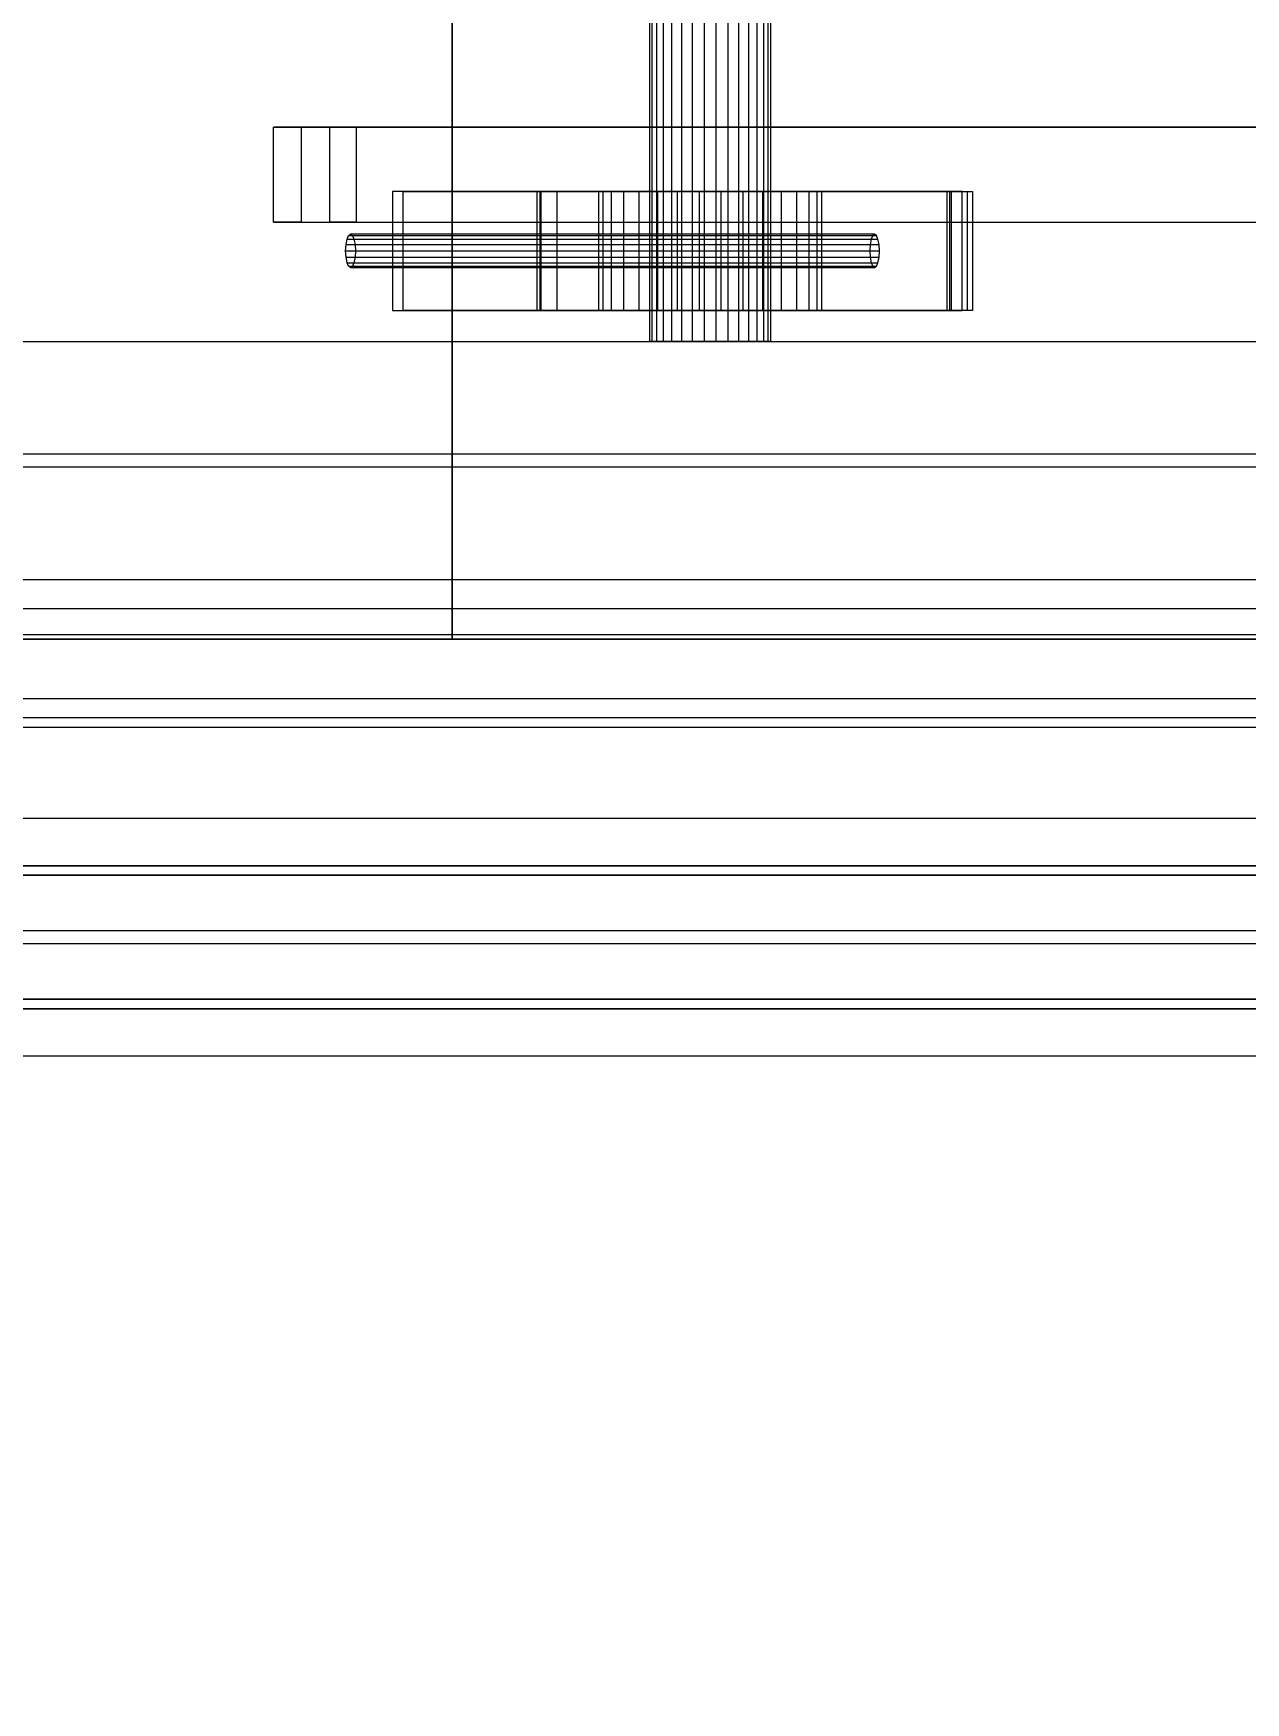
# Model space of a CAD drawing. Header units: millimetres. Extents: x -191664 to 191490, y -197311 to 10263.
# Drawn here: x 15994 to 16503, y -19071 to -18371 of the extents above; entities that cross this region are included whole.
import ezdxf

# ---------------------------------------------------------------- set-up
doc = ezdxf.new("R2010")
doc.units = ezdxf.units.MM
for name, color, linetype, lineweight in [('COTAS_INSTALACION_P', 30, 'Continuous', 0), ('COTAS_O', 1, 'Continuous', 0), ('superior_C02', 7, 'Continuous', 0), ('superior_mezcladora', 7, 'Continuous', 0)]:
    doc.layers.add(name, color=color, linetype=linetype, lineweight=lineweight)
doc.dimstyles.new('PLANTA_100', dxfattribs={"dimtxt": 250, "dimasz": 150, "dimexe": 150, "dimexo": 80, "dimgap": 100, "dimtad": 1, "dimtih": 1, "dimtoh": 1, "dimdec": 1, "dimdsep": 46, "dimcen": 0.09, "dimclrd": 1, "dimclre": 1, "dimclrt": 1, "dimadec": 0, "dimazin": 0, "dimtfac": 1, "dimtdec": 4, "dimtofl": 0, "dimtmove": 0, "dimatfit": 3, "dimfxl": 1, "dimtolj": 1, "dimtzin": 0, "dimarcsym": 0})

# ---------------------------------------------------------------- blocks, each defined once
blk = doc.blocks.new('*D5')
at = {"layer": 'COTAS_INSTALACION_P', "color": 1, "lineweight": -2, "transparency": 16777216}
for p, q in [((-1000, -18080), (-1000, -25850)), ((60117.12, -18080), (60117.12, -25850)), ((-850, -25700), (59967.12, -25700))]:
    blk.add_line(p, q, dxfattribs=at)
at = {"layer": 'COTAS_INSTALACION_P', "color": 1, "transparency": 16777216}
for points in [[(-850, -25675), (-850, -25725), (-1000, -25700)], [(59967.12, -25675), (59967.12, -25725), (60117.12, -25700)]]:
    blk.add_solid(points, dxfattribs=at)
at = {"layer": 'Defpoints', "color": 0, "transparency": 16777216}
for p in [(-1000, -18000), (60117.12, -18000), (60117.12, -25700)]:
    blk.add_point(p, dxfattribs=at)
blk = doc.blocks.new('*D35')
at = {"layer": 'COTAS_O', "color": 1, "lineweight": -2, "transparency": 16777216}
for p, q in [((10569.53, -18730), (10569.53, -20100)), ((16769.53, -18730), (16769.53, -20100)), ((10719.53, -19950), (16619.53, -19950))]:
    blk.add_line(p, q, dxfattribs=at)
at = {"layer": 'COTAS_O', "color": 1, "transparency": 16777216}
for points in [[(10719.53, -19925), (10719.53, -19975), (10569.53, -19950)], [(16619.53, -19925), (16619.53, -19975), (16769.53, -19950)]]:
    blk.add_solid(points, dxfattribs=at)
at = {"layer": 'Defpoints', "color": 0, "transparency": 16777216}
for p in [(10569.53, -18650), (16769.53, -18650), (16769.53, -19950)]:
    blk.add_point(p, dxfattribs=at)

msp = doc.modelspace()

# ---------------------------------------------------------------- linework, layer by layer
at = {"layer": 'superior_C02', "color": 9, "true_color": 0xb8c2c5}
for p, q in [((16252.38, -18350), (16252.38, -18500)), ((16253.38, -18350), (16253.38, -18500)), ((16255.25, -18350), (16255.25, -18500)), ((16258.09, -18350), (16258.09, -18500)), ((16261.55, -18350), (16261.55, -18500)), ((16265.79, -18350), (16265.79, -18500)), ((16270.31, -18350), (16270.31, -18500)), ((16275.32, -18350), (16275.32, -18500)), ((16280.21, -18350), (16280.21, -18500)), ((16285.22, -18350), (16285.22, -18500)), ((16289.74, -18350), (16289.74, -18500)), ((16293.98, -18350), (16293.98, -18500)), ((16297.44, -18350), (16297.44, -18500)), ((16300.28, -18350), (16300.28, -18500)), ((16302.15, -18500), (16302.15, -18350)), ((16303.15, -18350), (16303.15, -18500)), ((16124.99, -18459.32), (16125.43, -18457.05)), ((16125.43, -18457.05), (16126.09, -18455.53)), ((16125.43, -18457.05), (16345.39, -18457.05)), ((16126.09, -18455.53), (16126.88, -18455)), ((16126.09, -18455.53), (16346.05, -18455.53)), ((16126.88, -18455), (16127.66, -18455.53)), ((16346.84, -18455), (16126.88, -18455)), ((16127.66, -18455.53), (16128.32, -18457.05)), ((16127.66, -18455.53), (16347.62, -18455.53)), ((16128.32, -18457.05), (16128.77, -18459.32)), ((16128.32, -18457.05), (16348.28, -18457.05)), ((16345.39, -18457.05), (16344.95, -18459.32)), ((16346.05, -18455.53), (16345.39, -18457.05)), ((16346.84, -18455), (16346.05, -18455.53)), ((16347.62, -18455.53), (16346.84, -18455)), ((16348.28, -18457.05), (16347.62, -18455.53)), ((16348.73, -18459.32), (16348.28, -18457.05)), ((16124.83, -18462), (16124.99, -18459.32)), ((16124.99, -18464.68), (16124.83, -18462)), ((16124.83, -18462), (16344.79, -18462)), ((16124.99, -18459.32), (16344.95, -18459.32)), ((16125.43, -18466.95), (16124.99, -18464.68)), ((16124.99, -18464.68), (16344.95, -18464.68)), ((16128.77, -18464.68), (16128.32, -18466.95)), ((16128.77, -18459.32), (16128.92, -18462)), ((16128.77, -18459.32), (16348.73, -18459.32)), ((16128.92, -18462), (16128.77, -18464.68)), ((16128.77, -18464.68), (16348.73, -18464.68)), ((16128.92, -18462), (16348.88, -18462)), ((16344.95, -18459.32), (16344.79, -18462)), ((16344.79, -18462), (16344.95, -18464.68)), ((16344.95, -18464.68), (16345.39, -18466.95)), ((16348.28, -18466.95), (16348.73, -18464.68)), ((16348.88, -18462), (16348.73, -18459.32)), ((16348.73, -18464.68), (16348.88, -18462)), ((16126.09, -18468.47), (16125.43, -18466.95)), ((16125.43, -18466.95), (16345.39, -18466.95)), ((16126.88, -18469), (16126.09, -18468.47)), ((16126.09, -18468.47), (16346.05, -18468.47)), ((16127.66, -18468.47), (16126.88, -18469)), ((16126.88, -18469), (16346.84, -18469)), ((16128.32, -18466.95), (16127.66, -18468.47)), ((16127.66, -18468.47), (16347.62, -18468.47)), ((16128.32, -18466.95), (16348.28, -18466.95)), ((16345.39, -18466.95), (16346.05, -18468.47)), ((16346.05, -18468.47), (16346.84, -18469)), ((16346.84, -18469), (16347.62, -18468.47)), ((16347.62, -18468.47), (16348.28, -18466.95)), ((16255.25, -18500), (16252.38, -18500)), ((16252.38, -18500), (16253.38, -18500)), ((16253.38, -18500), (16258.09, -18500)), ((16261.55, -18500), (16255.25, -18500)), ((16258.09, -18500), (16265.79, -18500)), ((16270.31, -18500), (16261.55, -18500)), ((16265.79, -18500), (16275.32, -18500)), ((16280.21, -18500), (16270.31, -18500)), ((16275.32, -18500), (16285.22, -18500)), ((16289.74, -18500), (16280.21, -18500)), ((16285.22, -18500), (16293.98, -18500)), ((16297.44, -18500), (16289.74, -18500)), ((16293.98, -18500), (16300.28, -18500)), ((16302.15, -18500), (16297.44, -18500)), ((16300.28, -18500), (16303.15, -18500)), ((16303.15, -18500), (16302.15, -18500))]:
    msp.add_line(p, q, dxfattribs=at)
at = {"layer": 'superior_C02', "color": 139, "true_color": 0x354b57}
for p, q in [((16094.52, -18410), (16106.21, -18410)), ((16094.52, -18450), (16094.52, -18410)), ((16664.68, -18410), (16094.52, -18410)), ((16106.21, -18410), (16106.21, -18450)), ((16106.21, -18410), (16676.37, -18410)), ((16118.21, -18410), (16129.27, -18410)), ((16118.21, -18450), (16118.21, -18410)), ((16701.24, -18410), (16118.21, -18410)), ((16129.27, -18410), (16129.27, -18450)), ((16129.27, -18410), (16712.3, -18410)), ((16377.28, -18437), (16205.14, -18437)), ((16205.14, -18437), (16205.14, -18487)), ((16206.89, -18437), (16205.14, -18437)), ((16206.89, -18487), (16206.89, -18437)), ((16206.89, -18437), (16379.03, -18437)), ((16377.28, -18487), (16377.28, -18437)), ((16377.28, -18437), (16379.03, -18437)), ((16379.03, -18437), (16379.03, -18487)), ((16106.21, -18450), (16094.52, -18450)), ((16094.52, -18450), (16664.68, -18450)), ((16106.21, -18450), (16676.37, -18450)), ((16129.27, -18450), (16118.21, -18450)), ((16118.21, -18450), (16701.24, -18450)), ((16129.27, -18450), (16712.3, -18450)), ((16205.14, -18487), (16377.28, -18487)), ((16205.14, -18487), (16206.89, -18487)), ((16379.03, -18487), (16206.89, -18487)), ((16379.03, -18487), (16377.28, -18487))]:
    msp.add_line(p, q, dxfattribs=at)
at = {"layer": 'superior_C02', "color": 43, "true_color": 0xd6b34e}
for p, q in [((16383.63, -18437), (16144.54, -18437)), ((16144.54, -18437), (16144.54, -18487)), ((16148.93, -18437), (16144.54, -18437)), ((16148.93, -18487), (16148.93, -18437)), ((16148.93, -18437), (16388.01, -18437)), ((16383.63, -18487), (16383.63, -18437)), ((16383.63, -18437), (16388.01, -18437)), ((16388.01, -18437), (16388.01, -18487)), ((16144.54, -18487), (16383.63, -18487)), ((16144.54, -18487), (16148.93, -18487)), ((16388.01, -18487), (16148.93, -18487)), ((16388.01, -18487), (16383.63, -18487))]:
    msp.add_line(p, q, dxfattribs=at)
at = {"layer": 'superior_C02', "color": 145, "true_color": 0x3e8091}
for p, q in [((16378.45, -18437), (16206.31, -18437)), ((16206.31, -18437), (16206.31, -18487)), ((16213.61, -18437), (16206.31, -18437)), ((16213.61, -18487), (16213.61, -18437)), ((16213.61, -18437), (16385.75, -18437)), ((16378.45, -18487), (16378.45, -18437)), ((16378.45, -18437), (16385.75, -18437)), ((16385.75, -18437), (16385.75, -18487)), ((16206.31, -18487), (16378.45, -18487)), ((16206.31, -18487), (16213.61, -18487)), ((16385.75, -18487), (16213.61, -18487)), ((16385.75, -18487), (16378.45, -18487))]:
    msp.add_line(p, q, dxfattribs=at)
at = {"layer": 'superior_C02', "color": 147, "true_color": 0x24748b}
for p, q in [((16232.82, -18437), (16230.98, -18437)), ((16230.98, -18437), (16236.27, -18437)), ((16230.98, -18437), (16230.98, -18487)), ((16241.49, -18437), (16232.82, -18437)), ((16232.82, -18437), (16232.82, -18487)), ((16236.27, -18437), (16247.87, -18437)), ((16236.27, -18437), (16236.27, -18487)), ((16255.69, -18437), (16241.49, -18437)), ((16241.49, -18437), (16241.49, -18487)), ((16247.87, -18437), (16264.03, -18437)), ((16247.87, -18437), (16247.87, -18487)), ((16273.25, -18437), (16255.69, -18437)), ((16255.69, -18437), (16255.69, -18487)), ((16264.03, -18437), (16282.27, -18437)), ((16264.03, -18437), (16264.03, -18487)), ((16291.5, -18437), (16273.25, -18437)), ((16273.25, -18437), (16273.25, -18487)), ((16282.27, -18437), (16299.83, -18437)), ((16282.27, -18437), (16282.27, -18487)), ((16307.66, -18437), (16291.5, -18437)), ((16291.5, -18437), (16291.5, -18487)), ((16299.83, -18437), (16314.03, -18437)), ((16299.83, -18437), (16299.83, -18487)), ((16319.26, -18437), (16307.66, -18437)), ((16307.66, -18437), (16307.66, -18487)), ((16314.03, -18437), (16322.71, -18437)), ((16314.03, -18437), (16314.03, -18487)), ((16324.55, -18437), (16319.26, -18437)), ((16319.26, -18437), (16319.26, -18487)), ((16322.71, -18437), (16324.55, -18437)), ((16322.71, -18487), (16322.71, -18437)), ((16324.55, -18437), (16324.55, -18487)), ((16236.27, -18487), (16230.98, -18487)), ((16230.98, -18487), (16232.82, -18487)), ((16232.82, -18487), (16241.49, -18487)), ((16247.87, -18487), (16236.27, -18487)), ((16241.49, -18487), (16255.69, -18487)), ((16264.03, -18487), (16247.87, -18487)), ((16255.69, -18487), (16273.25, -18487)), ((16282.27, -18487), (16264.03, -18487)), ((16273.25, -18487), (16291.5, -18487)), ((16299.83, -18487), (16282.27, -18487)), ((16291.5, -18487), (16307.66, -18487)), ((16314.03, -18487), (16299.83, -18487)), ((16307.66, -18487), (16319.26, -18487)), ((16322.71, -18487), (16314.03, -18487)), ((16319.26, -18487), (16324.55, -18487)), ((16324.55, -18487), (16322.71, -18487))]:
    msp.add_line(p, q, dxfattribs=at)
at = {"layer": 'superior_mezcladora', "color": 253, "true_color": 0xa5a6aa}
for p, q in [((16169.53, -17375), (16169.53, -18625)), ((16169.53, -18625), (16169.53, -18150)), ((16169.53, -18625), (10594.53, -18625)), ((16744.53, -18625), (16169.53, -18625))]:
    msp.add_line(p, q, dxfattribs=at)
at = {"layer": 'superior_mezcladora', "color": 8, "true_color": 0x667b86}
for p, q in [((10494.53, -18500), (16814.53, -18500)), ((10494.53, -18547.2), (16814.53, -18547.2)), ((16814.53, -18552.8), (10494.53, -18552.8)), ((16814.53, -18600), (10494.53, -18600)), ((10569.53, -18700), (16769.53, -18700)), ((16758.12, -18720), (14691.45, -18720)), ((14692.97, -18720), (16759.64, -18720)), ((14692.97, -18724), (16759.64, -18724)), ((16779.42, -18720), (14712.75, -18720)), ((16779.42, -18724), (14712.75, -18724)), ((14714.27, -18720), (16780.94, -18720)), ((10569.53, -18747.2), (16769.53, -18747.2)), ((16769.53, -18752.8), (10569.53, -18752.8)), ((14691.45, -18780), (16758.12, -18780)), ((16759.64, -18776), (14692.97, -18776)), ((16759.64, -18780), (14692.97, -18780)), ((14712.75, -18776), (16779.42, -18776)), ((14712.75, -18780), (16779.42, -18780)), ((16780.94, -18780), (14714.27, -18780)), ((16769.53, -18800), (10569.53, -18800))]:
    msp.add_line(p, q, dxfattribs=at)
at = {"layer": 'superior_mezcladora', "color": 251, "true_color": 0x64686b}
for p, q in [((10569.53, -18612), (16769.53, -18612)), ((16769.53, -18662), (10569.53, -18662))]:
    msp.add_line(p, q, dxfattribs=at)
at = {"layer": 'superior_mezcladora', "color": 9, "true_color": 0xc6c9c8}
for p, q in [((10569.53, -18623), (16769.53, -18623)), ((16769.53, -18658), (10569.53, -18658))]:
    msp.add_line(p, q, dxfattribs=at)
at = {"layer": 'superior_mezcladora', "color": 252, "true_color": 0x8b8c91}
for p, q in [((10569.53, -18625), (16769.53, -18625)), ((16769.53, -18650), (10569.53, -18650))]:
    msp.add_line(p, q, dxfattribs=at)

# ---------------------------------------------------------------- dimensions: what is measured, and where the dimension line sits
at = {"layer": 'COTAS_INSTALACION_P'}
dim = msp.add_aligned_dim(p1=(-1000, -18000), p2=(60117.12, -18000), distance=-7700, text='<> P', dimstyle='PLANTA_100', dxfattribs=at)
dim.commit()
dim.dimension.update_dxf_attribs({"geometry": '*D5', "text_midpoint": (29558.56, -25700)})
at = {"layer": 'COTAS_O'}
dim = msp.add_aligned_dim(p1=(10569.53, -18650), p2=(16769.53, -18650), distance=-1300, text='<> O', dimstyle='PLANTA_100', dxfattribs=at)
dim.commit()
dim.dimension.update_dxf_attribs({"geometry": '*D35', "text_midpoint": (13669.53, -19950)})

doc.saveas('drawing.dxf')
